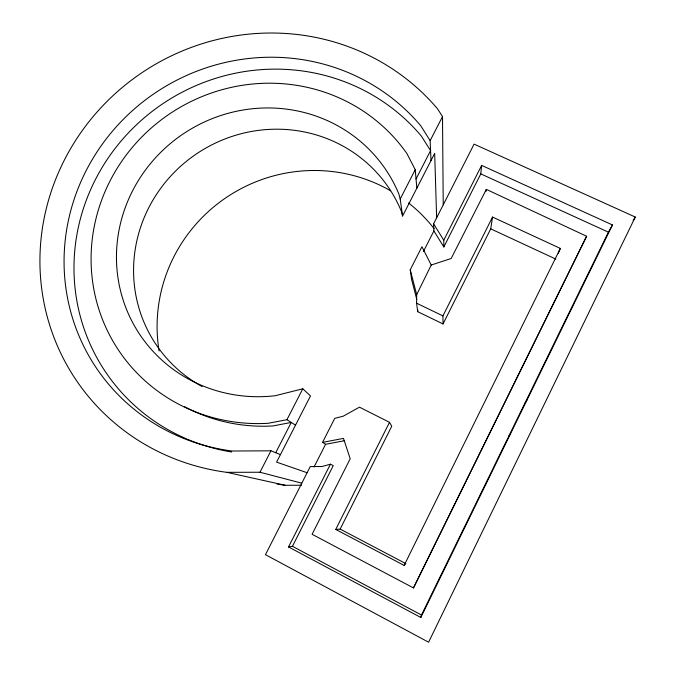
<?xml version="1.0" encoding="UTF-8"?>
<svg xmlns="http://www.w3.org/2000/svg" width="676" height="676" viewBox="0 0 676 676"><rect width="100%" height="100%" fill="white"/><g stroke="black" fill="none" stroke-linecap="round" stroke-linejoin="round"><path stroke-width="1.01" d="M558.3 253.28L560.336 248.422L492.542 217.055L490.734 228.851L443.042 323.948L417.717 311.695L417.743 309.642M417.717 311.695L416.577 303.194L416.686 294.66L410.231 269.8L421.942 246.74L431.22 265.026L416.686 294.66M330.42 464.201L321.97 466.524L310.25 466.567L265.465 554.692L428.601 642.2L635.288 217.038L474.087 144.132L433.586 223.824L433.882 230.955L443.828 246.96L480.78 173.893L481.642 165.4L612.473 224.956L420.827 617.475L288.542 546.952L330.42 464.201L333.268 465.595L292.454 546.309L288.542 546.952M486.078 191.333L486.314 189.364L586.624 236.262L413.475 587.934L312.109 534.293L350.193 458.759L343.484 438.394L322.545 442.366L334.764 418.317L343.078 416.247L359.471 407.172L389.511 422.314L391.75 426.218L340.155 529.097L335.735 529.435L389.511 422.314M420.827 617.475L421.461 615.016L608.417 232.164L612.473 224.956M413.475 587.934L586.624 236.262M335.735 529.435L404.147 565.415L560.336 248.422M443.042 323.948L442.924 315.903L492.542 217.055M443.828 246.96L443.777 240.208L481.642 165.4M314.044 466.998L325.57 444.301L343.949 440.811M423.463 251.472L433.882 230.955M486.314 189.364L451.171 258.502L431.22 265.026M443.228 204.862L442.501 116.602L437.507 108.777A226.291 218.154 -33.2 0 0 70.304 149.134A226.291 218.154 -33.2 0 0 226.84 472.338L259.973 472.237L270.958 450.816L280.43 454.618M416.839 188.198L415.233 169.727L406.977 153.655A174.526 168.307 -33.2 0 0 110.315 180.407A174.526 168.307 -33.2 0 0 268.085 423.303L286.937 419.695L302.797 388.801L310.495 395.908L276.585 462.122L307.115 472.727M436.637 217.833L434.676 153.368L402.6 216.016L400.192 199.031L415.233 169.727M430.984 160.584L430.156 140.642L442.501 116.602M275.724 452.726L291.255 422.441L286.937 419.695M416.036 179.005L430.57 150.655L421.418 136.155A197.367 190.649 -33.3 0 0 115.461 147.985A197.367 190.649 -33.3 0 0 186.931 439.045M633.15 220.477L635.288 217.038M524.838 403.31L526.849 400.319M508.935 435.885L510.549 433.713M404.147 565.415L405.27 564.215M302.797 388.801L275.225 395.722A148.061 142.771 -33.3 0 1 118.908 283.354A148.061 142.771 -33.3 0 1 222.125 115.089A148.061 142.771 -33.3 0 1 398.899 194.105L400.192 199.031M270.958 450.816L232.062 451.01A202.724 195.525 -33.3 0 1 91.328 161.141A202.724 195.525 -33.3 0 1 420.759 125.778L430.156 140.642M276.915 483.974A167.327 163.786 -34.2 0 0 285.213 485.283L301.488 485.25M226.84 472.338L285.213 485.283M259.973 472.237L301.8 483.188M480.78 173.893L608.417 232.164M490.734 228.851L555.849 259.111M416.577 303.194L442.924 315.903M340.155 529.097L405.837 563.615M292.454 546.309L421.461 615.016M295.513 425.153L291.255 422.441L272.901 425.948A169.913 164.107 -33.3 0 1 184.7 406.732M322.545 442.366L325.57 444.301M433.586 223.824L443.777 240.208M402.6 216.016L401.375 211.326A140.278 135.682 -33.4 0 0 181.836 165.189A140.278 135.682 -33.4 0 0 202.149 386.579M416.788 299.493L411.608 279.56L410.231 269.8M159.088 350.945A155.184 151.956 -34.3 0 1 224.77 198.541A155.184 151.956 -34.3 0 1 390.584 190.784M408.591 202.969A155.184 151.956 -34.3 0 1 434.195 228.792M231.707 452.007A197.367 190.649 -33.3 0 1 187.886 439.451"/></g></svg>
